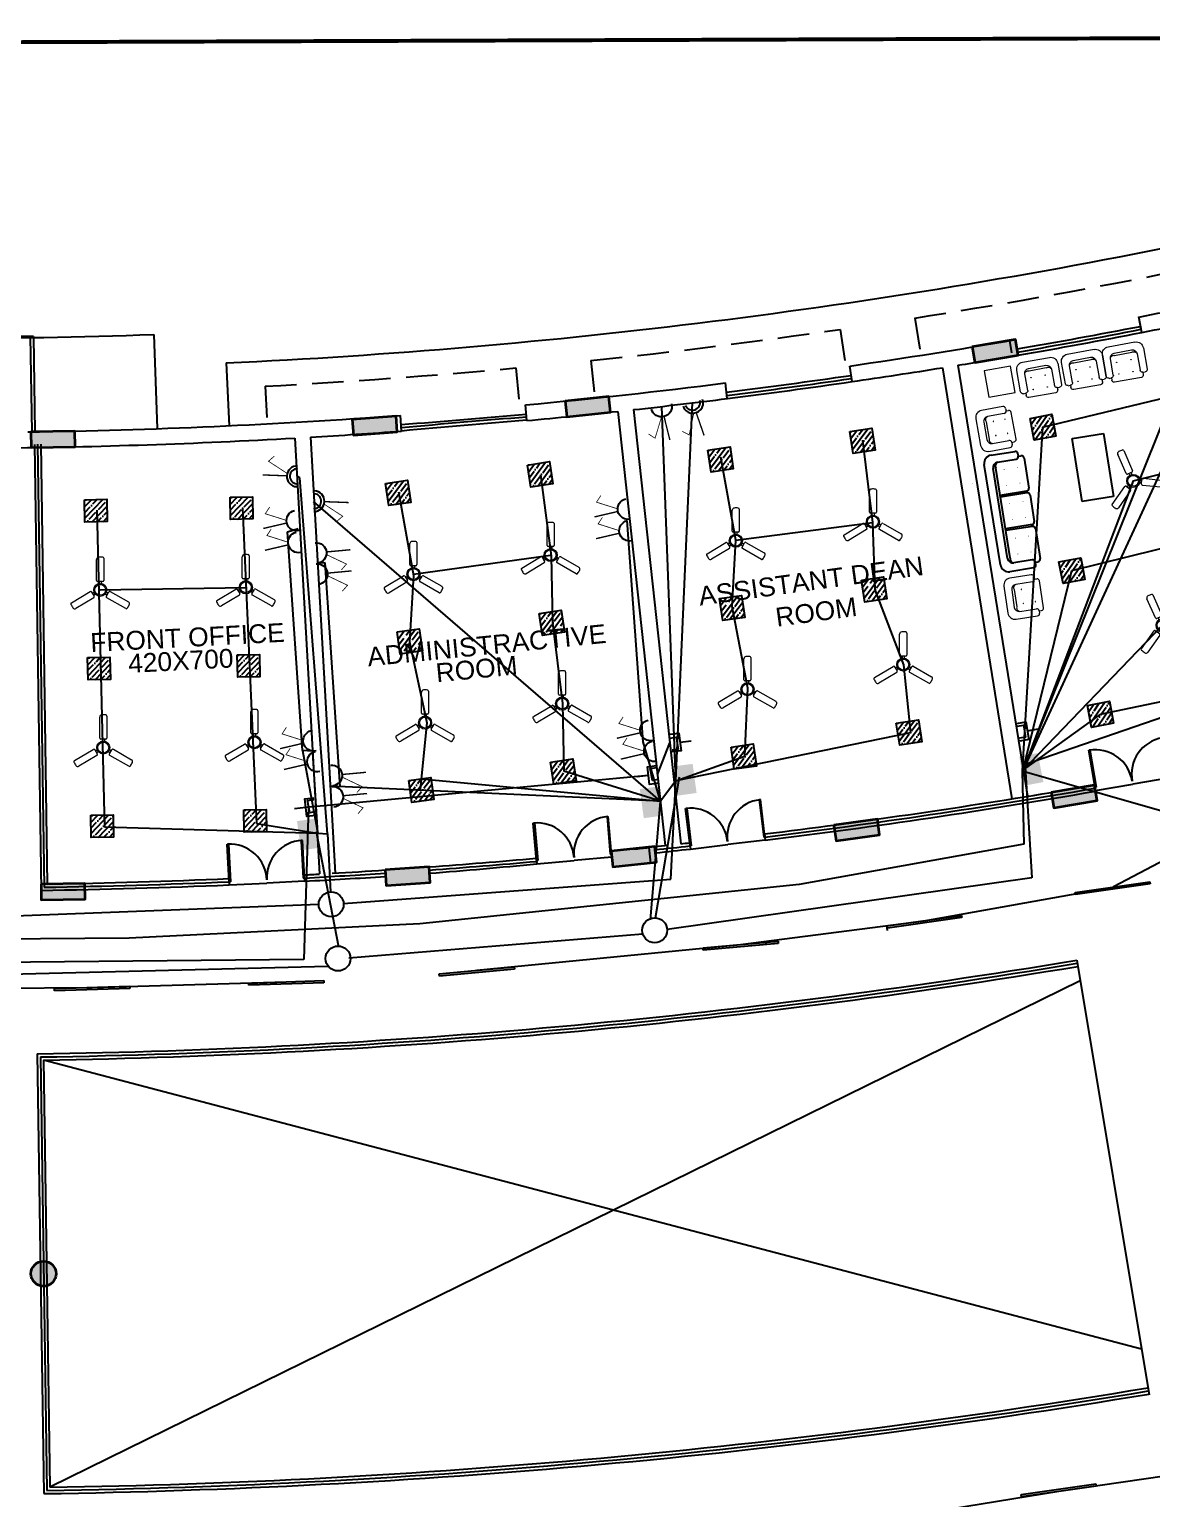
# Model space of a CAD drawing. Header units: inches. Extents: x -221585 to 401252, y -284294 to 332380.
# Drawn here: x 145244 to 147030, y 39547 to 41885 of the extents above; entities that cross this region are included whole.
import ezdxf

# ---------------------------------------------------------------- set-up
doc = ezdxf.new("R2010")
doc.units = ezdxf.units.IN
doc.header["$MEASUREMENT"] = 0
doc.linetypes.add('HIDDEN', pattern=[0.375, 0.25, -0.125])
doc.linetypes.add('HIDDEN2', pattern=[0.1875, 0.125, -0.0625])
for name, color, linetype in [('A-GREEN', 80, 'Continuous'), ('A_dimension_100', 233, 'Continuous'), ('E-LIGHT', 7, 'Continuous'), ('Power', 7, 'Continuous'), ('UPS', 7, 'Continuous')]:
    doc.layers.add(name, color=color, linetype=linetype)
for name, color, linetype, lineweight in [('ceilingfan', 1, 'Continuous', 15), ('column fa 25', 3, 'Continuous', 35), ('FURN', 56, 'Continuous', 0), ('text', 72, 'HIDDEN2', 5)]:
    doc.layers.add(name, color=color, linetype=linetype, lineweight=lineweight)
doc.styles.add('DIM', font='arial.ttf')

# ---------------------------------------------------------------- blocks, each defined once
blk = doc.blocks.new('RYTRTRTRTRT')
at = {"color": 1}
for p, q in [((42.518, 61.153), (42.518, 61.753)), ((42.518, 61.753), (42.538, 61.753)), ((42.538, 61.753), (42.538, 61.153)), ((43.718, 61.753), (43.698, 61.753)), ((43.698, 61.753), (43.698, 61.153)), ((43.718, 61.153), (43.718, 61.753)), ((42.518, 61.153), (42.538, 61.153)), ((42.518, 61.103), (43.118, 61.103)), ((43.718, 61.103), (43.118, 61.103)), ((43.718, 61.153), (43.698, 61.153))]:
    blk.add_line(p, q, dxfattribs=at)
for centre, start, end in [((42.528, 61.163), 359.0371, 90), ((43.708, 61.163), 90, 180.9629)]:
    blk.add_arc(centre, 0.59, start, end, dxfattribs=at)
blk = doc.blocks.new('erewrewgregre')
for p, q in [((1543.251, -964.41), (1543.251, -964.917)), ((1544.265, -964.41), (1543.251, -964.41)), ((1544.265, -964.917), (1544.265, -964.41)), ((1543.251, -964.917), (1544.265, -964.917))]:
    blk.add_line(p, q)
blk = doc.blocks.new('frgre')
at = {"layer": 'FURN'}
for p, q in [((-1218.604, -2440.471), (-1218.604, -2440.888)), ((-1218.188, -2440.471), (-1218.604, -2440.471)), ((-1218.188, -2440.888), (-1218.188, -2440.471)), ((-1218.604, -2440.888), (-1218.188, -2440.888))]:
    blk.add_line(p, q, dxfattribs=at)
blk = doc.blocks.new('fregtr')
at = {"layer": 'FURN'}
for p, q in [((-1209.949, -2453.172), (-1209.949, -2453.509)), ((-1209.411, -2453.059), (-1209.836, -2453.059)), ((-1209.411, -2453.059), (-1209.836, -2453.059)), ((-1209.486, -2453.172), (-1209.761, -2453.172)), ((-1209.486, -2453.172), (-1209.761, -2453.172)), ((-1209.486, -2453.209), (-1209.761, -2453.209)), ((-1209.486, -2453.209), (-1209.761, -2453.209)), ((-1209.299, -2453.509), (-1209.299, -2453.172)), ((-1209.299, -2453.509), (-1209.299, -2453.172)), ((-1209.836, -2453.247), (-1209.836, -2453.509)), ((-1209.836, -2453.247), (-1209.836, -2453.509)), ((-1209.411, -2453.509), (-1209.411, -2453.247)), ((-1209.411, -2453.509), (-1209.411, -2453.247)), ((-1209.874, -2453.547), (-1209.911, -2453.547)), ((-1209.874, -2453.547), (-1209.911, -2453.547)), ((-1209.874, -2453.547), (-1209.874, -2453.584)), ((-1209.874, -2453.547), (-1209.874, -2453.584)), ((-1209.836, -2453.622), (-1209.411, -2453.622)), ((-1209.836, -2453.622), (-1209.411, -2453.622)), ((-1209.336, -2453.547), (-1209.374, -2453.547)), ((-1209.374, -2453.547), (-1209.374, -2453.584)), ((-1209.374, -2453.547), (-1209.374, -2453.584)), ((-1209.336, -2453.547), (-1209.374, -2453.547))]:
    blk.add_line(p, q, dxfattribs=at)
for centre, radius, start, end in [((-1209.836, -2453.172), 0.112, 90, 180), ((-1209.836, -2453.172), 0.112, 90, 180), ((-1209.761, -2453.247), 0.075, 90, 180), ((-1209.761, -2453.247), 0.075, 90, 180), ((-1209.782, -2453.262), 0.0561, 68.2206, 164.9095), ((-1209.782, -2453.262), 0.0561, 68.2206, 164.9095), ((-1209.486, -2453.247), 0.075, 0, 90), ((-1209.486, -2453.247), 0.075, 0, 90), ((-1209.466, -2453.262), 0.0561, 15.0905, 111.7794), ((-1209.466, -2453.262), 0.0561, 15.0905, 111.7794), ((-1209.411, -2453.172), 0.112, 0, 90), ((-1209.411, -2453.172), 0.112, 0, 90), ((-1209.724, -2453.322), 0.00281, 0, 180), ((-1209.724, -2453.322), 0.00281, 0, 180), ((-1209.724, -2453.322), 0.00281, 180, 0), ((-1209.724, -2453.322), 0.00281, 180, 0), ((-1209.499, -2453.322), 0.00281, 0, 180), ((-1209.499, -2453.322), 0.00281, 0, 180), ((-1209.499, -2453.322), 0.00281, 180, 0), ((-1209.499, -2453.322), 0.00281, 180, 0), ((-1209.911, -2453.509), 0.0375, 180, 270), ((-1209.911, -2453.509), 0.0375, 180, 270), ((-1209.874, -2453.509), 0.0375, 270, 0), ((-1209.874, -2453.509), 0.0375, 270, 0), ((-1209.836, -2453.584), 0.0375, 180, 270), ((-1209.836, -2453.584), 0.0375, 180, 270), ((-1209.724, -2453.509), 0.00281, 0, 180), ((-1209.724, -2453.509), 0.00281, 0, 180), ((-1209.724, -2453.509), 0.00281, 180, 0), ((-1209.724, -2453.509), 0.00281, 180, 0), ((-1209.499, -2453.509), 0.00281, 0, 180), ((-1209.499, -2453.509), 0.00281, 0, 180), ((-1209.499, -2453.509), 0.00281, 180, 0), ((-1209.499, -2453.509), 0.00281, 180, 0), ((-1209.374, -2453.509), 0.0375, 180, 270), ((-1209.374, -2453.509), 0.0375, 180, 270), ((-1209.411, -2453.584), 0.0375, 270, 0), ((-1209.411, -2453.584), 0.0375, 270, 0), ((-1209.336, -2453.509), 0.0375, 270, 0), ((-1209.336, -2453.509), 0.0375, 270, 0)]:
    blk.add_arc(centre, radius, start, end, dxfattribs=at)
blk = doc.blocks.new('REGREHTR')
at = {"layer": 'FURN'}
for p, q in [((-1332.745, -2479.595), (-1332.745, -2479.932)), ((-1332.745, -2479.595), (-1332.745, -2479.932)), ((-1332.707, -2479.557), (-1332.67, -2479.557)), ((-1332.707, -2479.557), (-1332.67, -2479.557)), ((-1332.67, -2479.557), (-1332.67, -2479.52)), ((-1332.67, -2479.557), (-1332.67, -2479.52)), ((-1332.633, -2479.595), (-1332.633, -2479.857)), ((-1332.633, -2479.595), (-1332.633, -2479.857)), ((-1332.207, -2479.483), (-1332.632, -2479.482)), ((-1332.207, -2479.483), (-1332.632, -2479.482)), ((-1332.208, -2479.858), (-1332.208, -2479.595)), ((-1332.208, -2479.858), (-1332.208, -2479.595)), ((-1332.17, -2479.558), (-1332.17, -2479.52)), ((-1332.17, -2479.558), (-1332.17, -2479.52)), ((-1332.17, -2479.558), (-1332.132, -2479.558)), ((-1332.17, -2479.558), (-1332.132, -2479.558)), ((-1332.095, -2479.933), (-1332.095, -2479.596)), ((-1332.095, -2479.933), (-1332.095, -2479.596)), ((-1332.633, -2480.045), (-1332.208, -2480.045)), ((-1332.633, -2480.045), (-1332.208, -2480.045)), ((-1332.558, -2479.895), (-1332.283, -2479.895)), ((-1332.558, -2479.895), (-1332.283, -2479.895)), ((-1332.558, -2479.932), (-1332.283, -2479.933)), ((-1332.558, -2479.932), (-1332.283, -2479.933))]:
    blk.add_line(p, q, dxfattribs=at)
for centre, radius, start, end in [((-1332.708, -2479.595), 0.0375, 89.9193, 179.9193), ((-1332.708, -2479.595), 0.0375, 89.9193, 179.9193), ((-1332.632, -2479.52), 0.0375, 89.9193, 179.9193), ((-1332.632, -2479.52), 0.0375, 89.9193, 179.9193), ((-1332.67, -2479.595), 0.0375, 359.9193, 89.9193), ((-1332.67, -2479.595), 0.0375, 359.9193, 89.9193), ((-1332.545, -2479.595), 0.00281, 359.9193, 179.9193), ((-1332.545, -2479.595), 0.00281, 359.9193, 179.9193), ((-1332.545, -2479.595), 0.00281, 179.9193, 359.9193), ((-1332.545, -2479.595), 0.00281, 179.9193, 359.9193), ((-1332.32, -2479.595), 0.00281, 359.9193, 179.9193), ((-1332.32, -2479.595), 0.00281, 359.9193, 179.9193), ((-1332.32, -2479.595), 0.00281, 179.9193, 359.9193), ((-1332.32, -2479.595), 0.00281, 179.9193, 359.9193), ((-1332.17, -2479.595), 0.0375, 89.9193, 179.9193), ((-1332.17, -2479.595), 0.0375, 89.9193, 179.9193), ((-1332.207, -2479.52), 0.0375, 359.9193, 89.9193), ((-1332.207, -2479.52), 0.0375, 359.9193, 89.9193), ((-1332.133, -2479.596), 0.0375, 359.9193, 89.9193), ((-1332.133, -2479.596), 0.0375, 359.9193, 89.9193), ((-1332.545, -2479.782), 0.00281, 359.9193, 179.9193), ((-1332.545, -2479.782), 0.00281, 359.9193, 179.9193), ((-1332.545, -2479.782), 0.00281, 179.9193, 359.9193), ((-1332.545, -2479.782), 0.00281, 179.9193, 359.9193), ((-1332.32, -2479.783), 0.00281, 359.9193, 179.9193), ((-1332.32, -2479.783), 0.00281, 359.9193, 179.9193), ((-1332.32, -2479.783), 0.00281, 179.9193, 359.9193), ((-1332.32, -2479.783), 0.00281, 179.9193, 359.9193), ((-1332.633, -2479.932), 0.112, 179.9193, 269.9193), ((-1332.633, -2479.932), 0.112, 179.9193, 269.9193), ((-1332.558, -2479.857), 0.075, 179.9193, 269.9193), ((-1332.579, -2479.843), 0.0561, 195.0098, 291.6987), ((-1332.579, -2479.843), 0.0561, 195.0098, 291.6987), ((-1332.558, -2479.857), 0.075, 179.9193, 269.9193), ((-1332.283, -2479.858), 0.075, 269.9193, 359.9193), ((-1332.262, -2479.843), 0.0561, 248.1399, 344.8288), ((-1332.262, -2479.843), 0.0561, 248.1399, 344.8288), ((-1332.283, -2479.858), 0.075, 269.9193, 359.9193), ((-1332.208, -2479.933), 0.112, 269.9193, 359.9193), ((-1332.208, -2479.933), 0.112, 269.9193, 359.9193)]:
    blk.add_arc(centre, radius, start, end, dxfattribs=at)
blk = doc.blocks.new('S')
at = {"color": 8}
for p, q in [((-1517.313, 487.969), (-1517.313, 488.011)), ((-1517.313, 487.969), (-1517.313, 488.011)), ((-1517.271, 488.054), (-1516.789, 488.054)), ((-1517.271, 488.054), (-1516.789, 488.054)), ((-1516.718, 488.011), (-1516.747, 488.011)), ((-1516.718, 488.011), (-1516.747, 488.011)), ((-1516.747, 488.011), (-1516.747, 487.586)), ((-1516.747, 488.011), (-1516.747, 487.586)), ((-1516.718, 488.011), (-1516.718, 487.586)), ((-1516.718, 488.011), (-1516.718, 487.586)), ((-1516.676, 488.054), (-1516.251, 488.054)), ((-1516.676, 488.054), (-1516.251, 488.054)), ((-1516.208, 488.011), (-1516.208, 487.586)), ((-1516.208, 488.011), (-1516.208, 487.586)), ((-1516.18, 488.011), (-1516.207, 488.011)), ((-1516.18, 488.011), (-1516.207, 488.011)), ((-1516.18, 488.011), (-1516.18, 487.586)), ((-1516.18, 488.011), (-1516.18, 487.586)), ((-1516.138, 488.054), (-1515.656, 488.054)), ((-1516.138, 488.054), (-1515.656, 488.054)), ((-1515.613, 487.969), (-1515.613, 488.011)), ((-1515.613, 487.969), (-1515.613, 488.011)), ((-1517.398, 487.544), (-1517.398, 487.926)), ((-1517.398, 487.544), (-1517.398, 487.926)), ((-1517.313, 487.969), (-1517.356, 487.969)), ((-1517.313, 487.969), (-1517.356, 487.969)), ((-1517.271, 487.629), (-1517.271, 487.926)), ((-1517.271, 487.629), (-1517.271, 487.926)), ((-1515.656, 487.926), (-1515.656, 487.629)), ((-1515.656, 487.926), (-1515.656, 487.629)), ((-1515.571, 487.969), (-1515.613, 487.969)), ((-1515.571, 487.969), (-1515.613, 487.969)), ((-1515.528, 487.926), (-1515.528, 487.544)), ((-1515.528, 487.926), (-1515.528, 487.544)), ((-1515.741, 487.586), (-1517.186, 487.586)), ((-1515.741, 487.586), (-1517.186, 487.586)), ((-1515.741, 487.544), (-1517.186, 487.544)), ((-1515.741, 487.544), (-1517.186, 487.544)), ((-1515.656, 487.416), (-1517.271, 487.416)), ((-1515.656, 487.416), (-1517.271, 487.416))]:
    blk.add_line(p, q, dxfattribs=at)
at = {"color": 8, "const_width": 0.00637}
for points in [[(-1517.14, 487.926, 1), (-1517.147, 487.926, 1)], [(-1517.14, 487.926, 1), (-1517.147, 487.926, 1)], [(-1516.885, 487.926, 1), (-1516.892, 487.926, 1)], [(-1516.885, 487.926, 1), (-1516.892, 487.926, 1)], [(-1516.588, 487.926, 1), (-1516.594, 487.926, 1)], [(-1516.588, 487.926, 1), (-1516.594, 487.926, 1)], [(-1516.333, 487.926, 1), (-1516.339, 487.926, 1)], [(-1516.333, 487.926, 1), (-1516.339, 487.926, 1)], [(-1516.035, 487.926, 1), (-1516.042, 487.926, 1)], [(-1516.035, 487.926, 1), (-1516.042, 487.926, 1)], [(-1515.78, 487.926, 1), (-1515.787, 487.926, 1)], [(-1515.78, 487.926, 1), (-1515.787, 487.926, 1)], [(-1517.14, 487.714, 1), (-1517.147, 487.714, 1)], [(-1517.14, 487.714, 1), (-1517.147, 487.714, 1)], [(-1516.885, 487.714, 1), (-1516.892, 487.714, 1)], [(-1516.885, 487.714, 1), (-1516.892, 487.714, 1)], [(-1516.588, 487.714, 1), (-1516.594, 487.714, 1)], [(-1516.588, 487.714, 1), (-1516.594, 487.714, 1)], [(-1516.333, 487.714, 1), (-1516.339, 487.714, 1)], [(-1516.333, 487.714, 1), (-1516.339, 487.714, 1)], [(-1516.035, 487.714, 1), (-1516.042, 487.714, 1)], [(-1516.035, 487.714, 1), (-1516.042, 487.714, 1)], [(-1515.78, 487.714, 1), (-1515.787, 487.714, 1)], [(-1515.78, 487.714, 1), (-1515.787, 487.714, 1)]]:
    blk.add_lwpolyline(points, format="xyb", close=True, dxfattribs=at)
at = {"color": 8}
for centre, radius, start, end in [((-1517.271, 488.011), 0.0425, 90, 180), ((-1517.271, 488.011), 0.0425, 90, 180), ((-1516.789, 488.011), 0.0425, 0, 90), ((-1516.789, 488.011), 0.0425, 0, 90), ((-1516.676, 488.011), 0.0425, 90, 180), ((-1516.676, 488.011), 0.0425, 90, 180), ((-1516.251, 488.011), 0.0425, 0, 90), ((-1516.251, 488.011), 0.0425, 0, 90), ((-1516.138, 488.011), 0.0425, 90, 180), ((-1516.138, 488.011), 0.0425, 90, 180), ((-1515.656, 488.011), 0.0425, 0, 90), ((-1515.656, 488.011), 0.0425, 0, 90), ((-1517.356, 487.926), 0.0425, 90, 180), ((-1517.356, 487.926), 0.0425, 90, 180), ((-1517.313, 487.926), 0.0425, 0, 90), ((-1517.313, 487.926), 0.0425, 0, 90), ((-1515.613, 487.926), 0.0425, 90, 180), ((-1515.613, 487.926), 0.0425, 90, 180), ((-1515.571, 487.926), 0.0425, 0, 90), ((-1515.571, 487.926), 0.0425, 0, 90), ((-1517.271, 487.544), 0.128, 180, 270), ((-1517.271, 487.544), 0.128, 180, 270), ((-1517.186, 487.629), 0.085, 180, 270), ((-1517.209, 487.645), 0.0636, 195.0905, 291.7794), ((-1517.209, 487.645), 0.0636, 195.0905, 291.7794), ((-1517.186, 487.629), 0.085, 180, 270), ((-1515.741, 487.629), 0.085, 270, 0), ((-1515.717, 487.645), 0.0636, 248.2206, 344.9095), ((-1515.717, 487.645), 0.0636, 248.2206, 344.9095), ((-1515.741, 487.629), 0.085, 270, 0), ((-1515.656, 487.544), 0.128, 270, 0), ((-1515.656, 487.544), 0.128, 270, 0)]:
    blk.add_arc(centre, radius, start, end, dxfattribs=at)
blk = doc.blocks.new('dffa')
at = {"layer": 'column fa 25', "ltscale": 10}
h = blk.add_hatch(color=3, dxfattribs=at)
h.set_gradient(color1=(141, 141, 141), color2=(145, 145, 145), one_color=1, tint=0.57, name='CYLINDER')
h.paths.add_polyline_path([(173919.9, 119465, 1), (173879.9, 119465, 1)])
at = {"layer": 'column fa 25', "color": 3, "ltscale": 10}
blk.add_circle((173899.9, 119465), 20, dxfattribs=at)
blk = doc.blocks.new('dd')
at = {"layer": 'column fa 25', "ltscale": 10}
h = blk.add_hatch(color=3, dxfattribs=at)
h.set_gradient(color1=(141, 141, 141), color2=(145, 145, 145), one_color=1, tint=0.57, name='CYLINDER')
h.paths.add_polyline_path([(177327.8, 119886), (177352.8, 119886), (177352.8, 119956), (177327.8, 119956)])
at = {"layer": 'column fa 25', "color": 1, "ltscale": 10}
blk.add_lwpolyline([(177327.8, 119886), (177352.8, 119886), (177352.8, 119956), (177327.8, 119956)], close=True, dxfattribs=at)
blk = doc.blocks.new('Fan')
at = {"color": 6}
for p, q in [((-5.8, 15.7), (-5.8, 48.4)), ((5.2, 50.1), (5.2, 15.7)), ((3.5, 14), (-4.1, 14)), ((-1.9, 14), (-1.9, 10.8)), ((1.5, 14), (1.5, 10.8)), ((-45.2, -19.5), (-15.9, -1.9)), ((-10.2, -11.4), (-38.2, -28.2)), ((-13.6, -2.5), (-9.7, -9)), ((-12.6, -4.2), (-9.9, -2.6)), ((-10.8, -7.1), (-8.1, -5.5)), ((10.3, -7.3), (7.6, -5.8)), ((12, -4.4), (9.3, -2.8)), ((9.4, -9.1), (13.2, -2.4)), ((39.7, -28.3), (10, -11.4)), ((15.5, -1.8), (43.8, -18))]:
    blk.add_line(p, q, dxfattribs=at)
for centre, radius in [((-0.2, 0.8), 10.2), ((-0.2, 0.9), 8.5)]:
    blk.add_circle(centre, radius, dxfattribs=at)
for centre, radius, start, end in [((-2.4, 48.4), 3.4, 92.735, 180), ((-0.2, 0.9), 51, 85.7207, 92.735), ((3.5, 50.1), 1.7, 0, 85.7207), ((-4.1, 15.7), 1.7, 180, 270), ((3.5, 15.7), 1.7, 270, 0), ((-44.4, -21), 1.7, 120.9808, 206.3239), ((-0.2, 0.9), 51, 206.3239, 213.3255), ((-15, -3.4), 1.7, 30.9808, 120.9808), ((-11.1, -9.9), 1.7, 300.9808, 30.9808), ((10.8, -9.9), 1.7, 150.2708, 240.2708), ((14.6, -3.3), 1.7, 60.2708, 150.2708), ((-0.2, 0.9), 51, 325.7165, 332.7215), ((42.1, -20.9), 3.4, 332.7215, 60.2708), ((-40, -25.3), 3.4, 213.3255, 300.9808), ((40.6, -26.9), 1.7, 240.2708, 325.7165)]:
    blk.add_arc(centre, radius, start, end, dxfattribs=at)
blk = doc.blocks.new('16A')
at = {"layer": 'E-LIGHT', "color": 1}
for points, const_width in [([(5916857, -1642748), (5916861, -1642952)], 11.7), ([(5916882, -1642953), (5916975, -1642791), (5917021, -1642838)], 6.64)]:
    blk.add_lwpolyline(points, dxfattribs=dict(at, const_width=const_width))
for centre, radius, start, end in [((5916862, -1643039), 87.4, 0.9898, 180.9898), ((5916863, -1643043), 64.6, 4.2725, 175.7579)]:
    blk.add_arc(centre, radius, start, end, dxfattribs=at)
blk = doc.blocks.new('ups 6A')
at = {"layer": 'E-LIGHT', "color": 4}
for points, const_width in [([(5905667, -1658491), (5905670, -1658287)], 11.7), ([(5905692, -1658286), (5905785, -1658448), (5905831, -1658401)], 6.64)]:
    blk.add_lwpolyline(points, dxfattribs=dict(at, const_width=const_width))
blk.add_arc((5905672, -1658200), 87.4, 179.0102, 359.0102, dxfattribs=at)

msp = doc.modelspace()

# ---------------------------------------------------------------- hatches: boundary and pattern name
at = {"ltscale": 10}
h = msp.add_hatch(dxfattribs=at)
h.set_pattern_fill('ANSI35', color=1, scale=50, angle=10.4761)
h.set_pattern_definition([(55.476132, (27366.134, -165990.865), (-10.2986271, 7.0843687), []), (55.476132, (27374.826, -165989.258), (-10.2986271, 7.0843687), [15.625, -3.125, 0, -3.125])])
h.paths.add_polyline_path([(146878.1, 41237.7), (146871.7, 41272.7), (146836.8, 41266.2), (146843.2, 41231.3)])
h = msp.add_hatch(dxfattribs=at)
h.set_pattern_fill('ANSI35', color=1, scale=50, angle=8.6343)
h.set_pattern_definition([(53.634347, (19565.721, -162253.948), (-10.0656173, 7.41170343), []), (53.634347, (19574.46, -162252.621), (-10.0656173, 7.41170343), [15.625, -3.125, 0, -3.125])])
h.paths.add_polyline_path([(146590.4, 41215.4), (146585.1, 41250.5), (146550, 41245.2), (146555.3, 41210.1)])
h = msp.add_hatch(dxfattribs=at)
h.set_pattern_fill('ANSI35', color=1, scale=50, angle=8.0796)
h.set_pattern_definition([(53.0796354, (17375.68, -161044.365), (-9.99339, 7.50880524), []), (53.0796354, (17384.431, -161043.123), (-9.99339, 7.50880524), [15.625, -3.125, 0, -3.125])])
h.paths.add_polyline_path([(146364.3, 41185.7), (146359.3, 41220.8), (146324.1, 41215.8), (146329.1, 41180.7)])
h = msp.add_hatch(dxfattribs=at)
h.set_pattern_fill('ANSI35', color=1, scale=50, angle=8.6343)
h.set_pattern_definition([(53.634347, (19052.636, -162307.09), (-10.0656173, 7.41170343), []), (53.634347, (19061.374, -162305.764), (-10.0656173, 7.41170343), [15.625, -3.125, 0, -3.125])])
h.paths.add_polyline_path([(146077.3, 41162.3), (146072, 41197.4), (146036.9, 41192), (146042.2, 41156.9)])
h = msp.add_hatch(dxfattribs=at)
h.set_pattern_fill('ANSI35', color=1, scale=50, angle=8.0796)
h.set_pattern_definition([(53.0796354, (16862.595, -161097.508), (-9.99339, 7.50880524), []), (53.0796354, (16871.346, -161096.266), (-9.99339, 7.50880524), [15.625, -3.125, 0, -3.125])])
h.paths.add_polyline_path([(145851.2, 41132.5), (145846.2, 41167.7), (145811, 41162.7), (145816, 41127.6)])
h = msp.add_hatch(dxfattribs=at)
h.set_pattern_fill('ANSI35', color=1, scale=50, angle=1.2648)
h.set_pattern_definition([(46.2648113, (-6705.921, -144393.435), (-9.0317837, 8.6415787), []), (46.2648113, (-6697.084, -144393.24), (-9.0317837, 8.6415787), [15.625, -3.125, 0, -3.125])])
h.paths.add_polyline_path([(145368.1, 41101.9), (145367.4, 41137.4), (145331.9, 41136.6), (145332.6, 41101.2)])
h = msp.add_hatch(dxfattribs=at)
h.set_pattern_fill('ANSI35', color=1, scale=50, angle=1.2648)
h.set_pattern_definition([(46.2648113, (-6474.148, -144389.288), (-9.0317837, 8.6415787), []), (46.2648113, (-6465.311, -144389.093), (-9.0317837, 8.6415787), [15.625, -3.125, 0, -3.125])])
h.paths.add_polyline_path([(145599.9, 41106.1), (145599.1, 41141.6), (145563.6, 41140.8), (145564.4, 41105.3)])
h = msp.add_hatch(dxfattribs=at)
h.set_pattern_fill('ANSI35', color=1, scale=50, angle=10.4761)
h.set_pattern_definition([(55.476132, (27412.178, -166218.998), (-10.2986271, 7.0843687), []), (55.476132, (27420.869, -166217.391), (-10.2986271, 7.0843687), [15.625, -3.125, 0, -3.125])])
h.paths.add_polyline_path([(146924.2, 41009.6), (146917.7, 41044.5), (146882.8, 41038.1), (146889.3, 41003.2)])
h = msp.add_hatch(dxfattribs=at)
h.set_pattern_fill('ANSI35', color=1, scale=50, angle=8.6343)
h.set_pattern_definition([(53.634347, (19584.175, -162490.339), (-10.0656173, 7.41170343), []), (53.634347, (19592.914, -162489.012), (-10.0656173, 7.41170343), [15.625, -3.125, 0, -3.125])])
h.paths.add_polyline_path([(146608.9, 40979), (146603.5, 41014.1), (146568.4, 41008.8), (146573.8, 40973.7)])
h = msp.add_hatch(dxfattribs=at)
h.set_pattern_fill('ANSI35', color=1, scale=50, angle=8.0796)
h.set_pattern_definition([(53.0796354, (17394.134, -161280.756), (-9.99339, 7.50880524), []), (53.0796354, (17402.885, -161279.514), (-9.99339, 7.50880524), [15.625, -3.125, 0, -3.125])])
h.paths.add_polyline_path([(146382.7, 40949.3), (146377.7, 40984.4), (146342.6, 40979.5), (146347.6, 40944.3)])
h = msp.add_hatch(dxfattribs=at)
h.set_pattern_fill('ANSI35', color=1, scale=50, angle=8.6343)
h.set_pattern_definition([(53.634347, (19071.09, -162543.481), (-10.0656173, 7.41170343), []), (53.634347, (19079.829, -162542.154), (-10.0656173, 7.41170343), [15.625, -3.125, 0, -3.125])])
h.paths.add_polyline_path([(146095.8, 40925.9), (146090.4, 40961), (146055.3, 40955.7), (146060.7, 40920.6)])
h = msp.add_hatch(dxfattribs=at)
h.set_pattern_fill('ANSI35', color=1, scale=50, angle=8.0796)
h.set_pattern_definition([(53.0796354, (16881.049, -161333.899), (-9.99339, 7.50880524), []), (53.0796354, (16889.8, -161332.657), (-9.99339, 7.50880524), [15.625, -3.125, 0, -3.125])])
h.paths.add_polyline_path([(145869.6, 40896.2), (145864.6, 40931.3), (145829.5, 40926.3), (145834.5, 40891.2)])
h = msp.add_hatch(dxfattribs=at)
h.set_pattern_fill('ANSI35', color=1, scale=50, angle=1.2648)
h.set_pattern_definition([(46.2648113, (-6700.965, -144644.468), (-9.0317837, 8.6415787), []), (46.2648113, (-6692.128, -144644.273), (-9.0317837, 8.6415787), [15.625, -3.125, 0, -3.125])])
h.paths.add_polyline_path([(145373.1, 40850.9), (145372.3, 40886.4), (145336.8, 40885.6), (145337.6, 40850.1)])
h = msp.add_hatch(dxfattribs=at)
h.set_pattern_fill('ANSI35', color=1, scale=50, angle=1.2648)
h.set_pattern_definition([(46.2648113, (-6462.863, -144640.321), (-9.0317837, 8.6415787), []), (46.2648113, (-6454.027, -144640.126), (-9.0317837, 8.6415787), [15.625, -3.125, 0, -3.125])])
h.paths.add_polyline_path([(145611.2, 40855), (145610.4, 40890.5), (145574.9, 40889.8), (145575.7, 40854.3)])
h = msp.add_hatch(dxfattribs=at)
h.set_pattern_fill('ANSI35', color=1, scale=50, angle=10.4761)
h.set_pattern_definition([(55.476132, (27457.717, -166447.654), (-10.2986271, 7.0843687), []), (55.476132, (27466.408, -166446.047), (-10.2986271, 7.0843687), [15.625, -3.125, 0, -3.125])])
h.paths.add_polyline_path([(146969.7, 40781), (146963.3, 40815.9), (146928.4, 40809.4), (146934.8, 40774.5)])
h = msp.add_hatch(dxfattribs=at)
h.set_pattern_fill('ANSI35', color=1, scale=50, angle=8.6343)
h.set_pattern_definition([(53.634347, (19639.786, -162717.822), (-10.0656173, 7.41170343), []), (53.634347, (19648.525, -162716.495), (-10.0656173, 7.41170343), [15.625, -3.125, 0, -3.125])])
h.paths.add_polyline_path([(146664.5, 40751.5), (146659.1, 40786.6), (146624, 40781.3), (146629.4, 40746.2)])
h = msp.add_hatch(dxfattribs=at)
h.set_pattern_fill('ANSI35', color=1, scale=50, angle=8.0796)
h.set_pattern_definition([(53.0796354, (17412.588, -161517.147), (-9.99339, 7.50880524), []), (53.0796354, (17421.34, -161515.905), (-9.99339, 7.50880524), [15.625, -3.125, 0, -3.125])])
h.paths.add_polyline_path([(146401.2, 40712.9), (146396.2, 40748.1), (146361, 40743.1), (146366, 40707.9)])
h = msp.add_hatch(dxfattribs=at)
h.set_pattern_fill('ANSI35', color=1, scale=50, angle=8.6343)
h.set_pattern_definition([(53.634347, (19089.544, -162779.872), (-10.0656173, 7.41170343), []), (53.634347, (19098.283, -162778.545), (-10.0656173, 7.41170343), [15.625, -3.125, 0, -3.125])])
h.paths.add_polyline_path([(146114.2, 40689.5), (146108.9, 40724.6), (146073.8, 40719.3), (146079.1, 40684.2)])
h = msp.add_hatch(dxfattribs=at)
h.set_pattern_fill('ANSI35', color=1, scale=50, angle=8.0796)
h.set_pattern_definition([(53.0796354, (16899.503, -161570.29), (-9.99339, 7.50880524), []), (53.0796354, (16908.254, -161569.048), (-9.99339, 7.50880524), [15.625, -3.125, 0, -3.125])])
h.paths.add_polyline_path([(145888.1, 40659.8), (145883.1, 40694.9), (145848, 40689.9), (145852.9, 40654.8)])
h = msp.add_hatch(dxfattribs=at)
h.set_pattern_fill('ANSI35', color=1, scale=50, angle=1.2648)
h.set_pattern_definition([(46.2648113, (-6452.462, -144886.945), (-9.0317837, 8.6415787), []), (46.2648113, (-6443.625, -144886.75), (-9.0317837, 8.6415787), [15.625, -3.125, 0, -3.125])])
h.paths.add_polyline_path([(145621.6, 40608.4), (145620.8, 40643.9), (145585.3, 40643.1), (145586.1, 40607.6)])
h = msp.add_hatch(dxfattribs=at)
h.set_pattern_fill('ANSI35', color=1, scale=50, angle=1.2648)
h.set_pattern_definition([(46.2648113, (-6696.009, -144895.501), (-9.0317837, 8.6415787), []), (46.2648113, (-6687.172, -144895.306), (-9.0317837, 8.6415787), [15.625, -3.125, 0, -3.125])])
h.paths.add_polyline_path([(145378, 40599.9), (145377.3, 40635.4), (145341.8, 40634.6), (145342.6, 40599.1)])

# ---------------------------------------------------------------- linework, layer by layer
at = {"color": 20, "linetype": 'HIDDEN', "ltscale": 200}
for p, q in [((146653.4, 41425.9, -0.4), (146662.7, 41366.6)), ((146534.7, 41407.9, -0.4), (146543.4, 41348.5)), ((146018.3, 41346.5), (146023.9, 41286.7)), ((146137.8, 41358.3), (146144, 41298.6)), ((145619.3, 41317.5), (145622.5, 41257.6))]:
    msp.add_line(p, q, dxfattribs=at)
at = {"color": 3}
for p, q in [((147160, 41432.3), (146825.9, 40706.7, 0)), ((146273.2, 40689.2, 0), (146251, 41285.2)), ((145674.7, 41171.8, 0.4), (145670, 41174.3, 0.4)), ((145718.8, 40605.2), (145674.7, 41171.8, 0.4)), ((146248.4, 40657.2, 0), (145696.5, 41134.2)), ((146829.3, 40712), (146839.8, 40534.8)), ((146240.5, 40471.3), (146279, 40695.9)), ((146248.1, 40656.7), (146232.4, 40468.2)), ((145700.8, 40608.8), (145735.9, 40425.4)), ((145703.1, 40606), (145718.8, 40605.2)), ((146839.8, 40534.8), (146259.2, 40452.9)), ((146220.6, 40445.2), (145752.8, 40406.9)), ((145719, 40394), (144859.7, 40372.6))]:
    msp.add_line(p, q, dxfattribs=at)
at = {"color": 42}
for p, q in [((146825.9, 40706.7, 0), (147113, 41421.9)), ((145654.8, 41085.5), (145672, 41090.9, 0.4)), ((145678.8, 40737.5), (145654.8, 41085.5)), ((146221, 40751.2), (146195.8, 41103.5)), ((146824.6, 40714.5, 0), (147771.7, 41040.6)), ((145715, 41036.3), (145703, 41035.7)), ((145738.8, 40680, 0.4), (145715, 41036.3)), ((145694.9, 40736.8, 0.4), (145678.8, 40737.5)), ((145678.8, 40737.5), (145703.1, 40606)), ((146248.4, 40657.2, 0), (146221, 40751.2)), ((146248.6, 40657.2, 0), (145723.2, 40680.7, 0.4))]:
    msp.add_line(p, q, dxfattribs=at)
at = {"color": 4, "ltscale": 10}
for p, q in [((147013.7, 41408.1, 0), (147010, 41427.6, 0)), ((147014.7, 41403), (147010, 41427.6)), ((145250.5, 41396.5, 0.4), (145121, 41398.4, 0.4)), ((145245.5, 41396.4, 0.4), (145247.8, 41244.8, 0.4)), ((145250.5, 41396.5, 0.4), (145252.8, 41244.9, 0.4)), ((145442, 41399.8, -1.3), (145447.3, 41249.9)), ((146808, 41370.3), (146804.6, 41390)), ((146817.6, 41366.9, 0), (146813.6, 41391.5, 0)), ((146553.6, 41324.8), (146550.1, 41349.5)), ((146697.4, 41346.8, 0.4), (146808, 40660.7, 0.4)), ((146722, 41350.8, 0), (146832.7, 40664.7, 0.4)), ((146355, 41297.8), (146351.9, 41322.6)), ((146036.1, 41262.8), (146034, 41287.7)), ((146180.9, 41277.4, 0.4), (146256.1, 40586.5, 0.4)), ((146205.8, 41280.1), (146280.9, 40589.2, 0.4)), ((145836.5, 41246), (145834.7, 41271)), ((145666.6, 41234.9, 0.4), (145706.1, 40541.1, 0.4)), ((145691.6, 41236.4, 0.4), (145731, 40542.5, 0.4)), ((146229.9, 40583.1), (146232.5, 40558.3)), ((146050.6, 40567.3, 0), (146051.6, 40557.4, 0)), ((145272.1, 39555, 0.4), (145272.1, 39555, 0.4)), ((145277.1, 39555.1, 0.4), (145277.1, 39555.1, 0.4))]:
    msp.add_line(p, q, dxfattribs=at)
at = {"color": 20, "ltscale": 10}
msp.add_line((145557.5, 41354.5, -0.5), (145562.2, 41254.6), dxfattribs=at)
at = {"color": 6}
for p, q in [((146856.5, 41252.5), (147099.4, 41310.5)), ((146569.9, 41231.8), (146586, 41100.4)), ((147001.1, 41166.9), (147241.5, 41226.6, 0)), ((146368.6, 41072.5), (146344.9, 41204.3)), ((146057.5, 41176.5), (146074.4, 41047.7)), ((145831.4, 41149.3), (145855.5, 41016.4)), ((145351.5, 41120.1), (145363.5, 40616.3)), ((145583.2, 41124.1), (145605.5, 40621.2)), ((146368.6, 41072.5), (146586, 41100.4)), ((146586, 41100.4), (146589.6, 40993.5)), ((146362.7, 40966.8), (146368.6, 41072.5)), ((146903.5, 41024), (147143.7, 41083.5)), ((145855.6, 41018.3), (146073.8, 41048.7)), ((146074.4, 41047.7), (146076.5, 40940.8)), ((145855.5, 41016.4), (145849.1, 40910.7)), ((145356.9, 40993.3), (145588.5, 40997.3)), ((146589.6, 40993.5), (146635.2, 40874)), ((146387.4, 40837.1), (146362.7, 40966.8)), ((146076.5, 40940.8), (146092.7, 40812.2)), ((145849.1, 40910.7), (145876.6, 40781.5)), ((146635.2, 40874), (146646.3, 40765.5)), ((146382.9, 40728.4), (146387.4, 40837.1)), ((146949, 40795.4), (147207.2, 40849.8)), ((146092.7, 40812.2), (146094.8, 40704.6)), ((145876.6, 40781.5), (145866, 40676.3)), ((146668.5, 40466.8, -2.2), (146968, 40520.3, -2.2)), ((146376, 40428.8, -2.2), (146668.5, 40466.8, -2.2)), ((145956.1, 40387.8, -2.2), (146376, 40428.8, -2.2)), ((144989.3, 40357.9, -0.4), (145344, 40360.5, -0.4)), ((145344, 40360.5, -0.4), (145653, 40369.5, -0.4)), ((147176.5, 39601.1, 0), (146882.4, 39558.2, 0)), ((146882.4, 39558.2, 0), (146586.5, 39510.1, 0))]:
    msp.add_line(p, q, dxfattribs=at)
at = {"color": 1}
for p, q in [((146273.2, 40689.2, 0), (146299.7, 41291.5)), ((146856.5, 41252.5), (146824.1, 40704.8, 0)), ((147001.1, 41166.9), (146825.9, 40706.7, 0)), ((146825.9, 40706.7, 0), (146903.5, 41024)), ((146824.1, 40704.8, 0), (147047.7, 40937)), ((146949, 40795.4), (146825.9, 40706.7, 0)), ((146646.3, 40765.5), (146273.2, 40689.2, 0)), ((146273.2, 40689.2, 0), (146382.9, 40728.4)), ((145867.7, 40692.7), (146248.6, 40657.2, 0)), ((146248.6, 40657.2, 0), (146094.8, 40704.6)), ((145605.5, 40621.2), (145702.4, 40606.1)), ((145363.5, 40616.3), (145703.1, 40606)), ((147144.8, 40613.2), (146969.6, 40520.7, -2.2))]:
    msp.add_line(p, q, dxfattribs=at)
at = {"color": 5, "ltscale": 10}
for p, q in [((145252.3, 41224.9, 0.4), (145262.8, 40515, 0.4)), ((145257.3, 41225, 0.4), (145267.7, 40520, 0.4)), ((145262.3, 41225, 0.4), (145272.7, 40525.1, 0.4)), ((146939.3, 40683.7, 0), (146941.1, 40673.9, 0)), ((146414.4, 40604.8), (146415.4, 40594.9)), ((146170.3, 40577.5), (146171.3, 40567.5)), ((146295, 40590.8), (146296.3, 40580.8)), ((145561.7, 40533.8, 0.4), (145562.2, 40523.8, 0.4)), ((145681.6, 40539.7, 0.4), (145682.1, 40529.7, 0.4))]:
    msp.add_line(p, q, dxfattribs=at)
at = {"color": 4}
msp.add_line((145703.1, 40606), (145695.1, 40734.6, 0.4), dxfattribs=at)
at = {"color": 144}
for p, q in [((146243.8, 40699.4, 0.4), (146263.5, 40749.6, 0.3)), ((146229.7, 40697.8), (145684.1, 40646.9, 0)), ((146273.2, 40689.2, 0), (146248.6, 40657.2, 0)), ((146265.2, 40533), (146273.2, 40689.2, 0)), ((146824.1, 40704.8, 0), (146826.9, 40588.7)), ((147144.8, 40613.2), (146824.1, 40704.8, 0)), ((145688.6, 40648.3, 0), (145680.8, 40404.8)), ((145718.8, 40605.2), (145723.5, 40512.6)), ((146826.9, 40588.7), (146469.1, 40524.3)), ((145744.3, 40494.3), (146265.2, 40533)), ((146469.1, 40524.3), (145865.8, 40461.8)), ((145704.7, 40492.8), (145193, 40472.7)), ((145865.8, 40461.8), (145402.9, 40438.8)), ((145402.9, 40438.8), (144934.6, 40436.2)), ((145680.8, 40404.8), (144852.1, 40396.7))]:
    msp.add_line(p, q, dxfattribs=at)
at = {"color": 5}
for p, q in [((146908.6, 40511.9, -2.2), (147027.3, 40528.8, -2.2)), ((147027.8, 40525.2, -2.2), (146909.2, 40508.2, -2.2)), ((147027.3, 40528.8, -2.2), (147027.8, 40525.2, -2.2)), ((146909.2, 40508.2, -2.2), (146908.6, 40511.9, -2.2)), ((146609.1, 40458.4, -2.2), (146727.8, 40475.3, -2.2)), ((146609.7, 40454.7, -2.2), (146609.1, 40458.4, -2.2)), ((146610, 40451.1, -2.2), (146609.5, 40454.7, -2.2)), ((146728.3, 40471.7, -2.2), (146609.7, 40454.7, -2.2)), ((146727.8, 40475.3, -2.2), (146728.3, 40471.7, -2.2)), ((146316.3, 40423.4, -2.2), (146435.7, 40434.3, -2.2)), ((146436, 40430.7, -2.2), (146316.6, 40419.7, -2.2)), ((146416, 40434.3, -2.2), (146416.3, 40430.7, -2.2)), ((146435.7, 40434.3, -2.2), (146436, 40430.7, -2.2)), ((146316.6, 40419.7, -2.2), (146316.3, 40423.4, -2.2)), ((145896.4, 40382.4, -2.2), (146015.8, 40393.3, -2.2)), ((146016.1, 40389.7, -2.2), (145896.7, 40378.7, -2.2)), ((146015.8, 40393.3, -2.2), (146016.1, 40389.7, -2.2)), ((145284.1, 40358.6, -0.4), (145403.9, 40362.4, -0.4)), ((145403.9, 40362.4, -0.4), (145404, 40358.7, -0.4)), ((145593.1, 40367.6, -0.4), (145712.9, 40371.4, -0.4)), ((145593.2, 40364, -0.4), (145593.1, 40367.6, -0.4)), ((145713, 40367.7, -0.4), (145593.2, 40364, -0.4)), ((145712.9, 40371.4, -0.4), (145713, 40367.7, -0.4)), ((145896.7, 40378.7, -2.2), (145896.4, 40382.4, -2.2)), ((145284.2, 40355, -0.4), (145284.1, 40358.6, -0.4)), ((145404, 40358.7, -0.4), (145284.2, 40355, -0.4)), ((146822.6, 39553.4, 0), (146941.3, 39570.4, 0)), ((146941.8, 39566.7, 0), (146823.1, 39549.8, 0)), ((146941.3, 39570.4, 0), (146941.8, 39566.7, 0)), ((146823.1, 39549.8, 0), (146822.6, 39553.4, 0))]:
    msp.add_line(p, q, dxfattribs=at)
at = {"color": 2, "ltscale": 10}
msp.add_line((146911.2, 40404), (147026.4, 39712), dxfattribs=at)
at = {"color": 2, "ltscale": 8}
for p, q in [((146916.6, 40371.1), (145276.9, 39565.1, 0.4)), ((145256.7, 40254.8, 0.4), (145267.1, 39554.9, 0.4)), ((145261.7, 40249.9, 0.4), (145272, 39560, 0.4)), ((147014.3, 39784.6, 0.4), (145266.8, 40245, 0.4)), ((145266.8, 40245, 0.4), (145276.9, 39565.1, 0.4))]:
    msp.add_line(p, q, dxfattribs=at)
at = {"color": 6, "const_width": 6.3}
msp.add_lwpolyline([(141615.1, 36021.8), (141615.1, 41852.6), (150230.4, 41882.2), (150230.4, 36051.4)], close=True, dxfattribs=at)
at = {"color": 1, "ltscale": 10}
for points in [[(146836.8, 41266.2), (146871.7, 41272.7), (146878.1, 41237.7), (146843.2, 41231.3)], [(146550, 41245.2), (146585.1, 41250.5), (146590.4, 41215.4), (146555.3, 41210.1)], [(146324.1, 41215.8), (146359.3, 41220.8), (146364.3, 41185.7), (146329.1, 41180.7)], [(146036.9, 41192), (146072, 41197.4), (146077.3, 41162.3), (146042.2, 41156.9)], [(145811, 41162.7), (145846.2, 41167.7), (145851.2, 41132.5), (145816, 41127.6)], [(145331.9, 41136.6), (145367.4, 41137.4), (145368.1, 41101.9), (145332.6, 41101.2)], [(145563.6, 41140.8), (145599.1, 41141.6), (145599.9, 41106.1), (145564.4, 41105.3)], [(146568.4, 41008.8), (146603.5, 41014.1), (146608.9, 40979), (146573.8, 40973.7)], [(146342.6, 40979.5), (146377.7, 40984.4), (146382.7, 40949.3), (146347.6, 40944.3)], [(146055.3, 40955.7), (146090.4, 40961), (146095.8, 40925.9), (146060.7, 40920.6)], [(145829.5, 40926.3), (145864.6, 40931.3), (145869.6, 40896.2), (145834.5, 40891.2)], [(146624, 40781.3), (146659.1, 40786.6), (146664.5, 40751.5), (146629.4, 40746.2)], [(146361, 40743.1), (146396.2, 40748.1), (146401.2, 40712.9), (146366, 40707.9)], [(146073.8, 40719.3), (146108.9, 40724.6), (146114.2, 40689.5), (146079.1, 40684.2)], [(145848, 40689.9), (145883.1, 40694.9), (145888.1, 40659.8), (145852.9, 40654.8)]]:
    msp.add_lwpolyline(points, close=True, dxfattribs=at)
for points, elevation in [([(146882.8, 41038.1), (146917.7, 41044.5), (146924.2, 41009.6), (146889.3, 41003.2)], 0), ([(145336.8, 40885.6), (145372.3, 40886.4), (145373.1, 40850.9), (145337.6, 40850.1)], 2.1), ([(145574.9, 40889.8), (145610.4, 40890.5), (145611.2, 40855), (145575.7, 40854.3)], 2.1), ([(146928.4, 40809.4), (146963.3, 40815.9), (146969.7, 40781), (146934.8, 40774.5)], 0), ([(145585.3, 40643.1), (145620.8, 40643.9), (145621.6, 40608.4), (145586.1, 40607.6)], 4.2), ([(145341.8, 40634.6), (145377.3, 40635.4), (145378, 40599.9), (145342.6, 40599.1)], 4.2)]:
    msp.add_lwpolyline(points, close=True, dxfattribs=dict(at, elevation=elevation))
at = {"color": 144}
for centre in [(145724.5, 40492.8), (146239.5, 40451.5), (145735.5, 40406.6)]:
    msp.add_circle(centre, 19.8, dxfattribs=at)
at = {"color": 20, "ltscale": 10}
for centre, radius, start, end in [((145092.1, 51332.1), 9988.5, 272.67048, 281.5864), ((145092.1, 51332.1, -0.4), 9938.5, 267.98125, 272.0176)]:
    msp.add_arc(centre, radius, start, end, dxfattribs=at)
at = {"color": 20, "linetype": 'HIDDEN', "ltscale": 200}
for start, end in [(278.95631, 281.24223), (275.98482, 278.27075), (273.01328, 275.29921)]:
    msp.add_arc((145092.1, 51332.1, -0.4), 10028.5, start, end, dxfattribs=at)
at = {"color": 4, "ltscale": 10}
for centre, radius, start, end in [((145092.1, 51332.1), 10088.5, 280.95877, 282.84017), ((145092.1, 51332.1), 10113.5, 280.95877, 282.84017), ((145064.5, 51513.3, 0), 10271.8, 278.31567, 279.80452), ((144852.4, 52780.4, 0), 11581.5, 279.29015, 279.77061), ((145092.1, 51332.1), 10113.5, 278.30802, 279.13266), ((145092.1, 51332.1), 10088.5, 275.35677, 277.17326), ((145092.1, 51332.1), 10113.5, 276.32197, 277.17438), ((145092.1, 51332.1), 10113.5, 275.35564, 276.18028), ((145092.1, 51332.1), 10088.5, 270.85096, 274.22089), ((145092.1, 51332.1), 10113.5, 270.59404, 273.25624), ((145092.1, 51332.1), 10113.5, 273.39787, 274.22201), ((144427.1, 51176.1, 0.8), 10278.5, 283.03722, 283.03731), ((145092.9, 51310.7), 10787.6, 275.92442, 276.051)]:
    msp.add_arc(centre, radius, start, end, dxfattribs=at)
at = {"color": 5, "ltscale": 10}
for centre, radius, start, end in [((145101.2, 51333.7, 0), 10103.5, 279.77272, 280.90636), ((145548.9, 48809.4, 0), 7544.9, 279.67642, 281.19524), ((145548.9, 48809.4, 0), 7549.9, 279.67642, 281.19524), ((145091.1, 51338.7), 10815.1, 277.02771, 279.46924), ((145092.1, 51332.1), 10813.5, 277.02591, 279.84138), ((145101.7, 51263.7), 10749.4, 277.01974, 279.85274), ((145092.1, 51332.1), 10808.5, 276.09545, 276.20861), ((145092.1, 51332.1), 10813.5, 276.09541, 276.39007), ((145010.3, 52072.4, 0), 11563.3, 276.10925, 276.38524), ((145092.1, 51332.1), 10808.5, 276.31463, 276.38976), ((145092.1, 51332.1), 10808.5, 273.36226, 273.81068), ((145092.1, 51332.1), 10808.5, 274.18175, 275.08823), ((145092.1, 51332.1), 10813.5, 274.18167, 275.08856), ((145299.5, 48129.1, 0), 7609, 274.38316, 275.67306), ((145092.1, 51332.1), 10813.5, 270.93044, 272.49017), ((145092.1, 51332.1), 10808.5, 270.95698, 272.48983), ((145092.1, 51332.1), 10808.5, 273.12635, 273.25624), ((145092.1, 51332.1), 10813.5, 273.12659, 273.81077), ((145299.5, 48129.1, 0), 7609, 272.8824, 273.85606), ((145089.1, 51460.8, 0.8), 10947.2, 270.90905, 272.47699)]:
    msp.add_arc(centre, radius, start, end, dxfattribs=at)
at = {"color": 5, "ltscale": 8}
for centre, radius, start, end in [((145085.4, 51381.7), 10153.5, 277.17662, 278.30578), ((145085.4, 51381.7), 10158.5, 277.17662, 278.30578), ((145085.4, 51381.7), 10163.5, 277.17662, 278.30578), ((145087.8, 51382.4), 10153.5, 274.22452, 275.35313), ((146750.6, 31813.2), 9482, 94.32556, 95.53411), ((146750.6, 31813.2), 9477, 94.32556, 95.53411)]:
    msp.add_arc(centre, radius, start, end, dxfattribs=at)
at = {"color": 2, "ltscale": 8}
for radius, start in [(11078.5, 270.85096), (11083.5, 270.87681), (11088.5, 270.90263), (11778.5, 270.85096), (11773.5, 270.87529), (11768.5, 270.89964)]:
    msp.add_arc((145092.1, 51332.1), radius, start, 279.45049, dxfattribs=at)
at = {"color": 3, "ltscale": 10}
for points in [[(146276.3, 40665.9, 0), (146270, 40712.4, 0), (146306.1, 40670, 0), (146299.8, 40716.4, 0)], [(146828.6, 40681.7, 0), (146819.6, 40727.8, 0), (146858.1, 40687.5, 0), (146849, 40733.5, 0)], [(146222, 40629.9, 0), (146215.7, 40676.4, 0), (146251.7, 40633.9, 0), (146245.5, 40680.4, 0)], [(145676.4, 40578.8), (145670.1, 40625.3), (145706.2, 40582.8), (145699.9, 40629.3)]]:
    msp.add_solid(points, dxfattribs=at)
at = {"layer": 'A_dimension_100', "color": 3, "ltscale": 0.05}
for points in [[(146815.7, 40780.7), (146830, 40783.2), (146835, 40755.2), (146820.8, 40752.6)], [(146263.6, 40763.6), (146278, 40765.3), (146281.4, 40737), (146267, 40735.3)], [(146263.6, 40757.3), (146273.5, 40759.1), (146276.9, 40739.9), (146267.1, 40738.2)], [(146816.5, 40776.2), (146826.3, 40778), (146829.8, 40758.9), (146820, 40757.1)], [(146832.5, 40769), (146850.4, 40772.2)], [(146279.7, 40750.9), (146297.7, 40753.1)], [(146245.8, 40685.4), (146231.4, 40683.6), (146228, 40711.9), (146242.4, 40713.6)], [(146229.7, 40698), (146211.7, 40695.8)], [(146245.7, 40691.6), (146235.9, 40689.8), (146232.4, 40709), (146242.3, 40710.8)]]:
    msp.add_lwpolyline(points, dxfattribs=at)
at = {"layer": 'A_dimension_100', "color": 3, "ltscale": 0.05, "elevation": 0}
for points in [[(145684.1, 40646.9), (145666.1, 40644.7)], [(145700.2, 40634.2), (145685.8, 40632.5), (145682.4, 40660.8), (145696.8, 40662.5)], [(145700.2, 40640.5), (145690.4, 40638.7), (145686.9, 40657.9), (145696.7, 40659.6)]]:
    msp.add_lwpolyline(points, dxfattribs=at)

# ---------------------------------------------------------------- block references
at = {"color": 4, "extrusion": (0, 0, -1)}
for name, p, xscale, yscale, zscale, rotation in [('fregtr', (18402.6, 265376.3, -0.8), 101.8004032023438, 101.8004032023438, -101.800403202336, 349.8079043033458), ('fregtr', (18467.7, 265364.6, -0.8), 101.8004032023438, 101.8004032023438, -101.800403202336, 349.8079043033458), ('fregtr', (18538.9, 265351.8, -0.8), 101.8004032023438, 101.8004032023438, -101.800403202336, 349.8079043033458), ('erewrewgregre', (-27188.2, 178293.6, 0), 100.0000000000058, 100.0000000000058, -100, 260.86637250668)]:
    msp.add_blockref(name, p, dxfattribs=dict(at, xscale=xscale, yscale=yscale, zscale=zscale, rotation=rotation))
at = {"color": 4}
for name, p, xscale, yscale, zscale, rotation in [('frgre', (413277.4, -36786.2, 0.8), 101.800403202332, 101.800403202332, 101.800403202332, 280.1920956966637), ('REGREHTR', (419401.4, -47089.8, 0.4), 101.8004032023367, 101.8004032023367, 101.8004032023367, 280.2955606062317), ('REGREHTR', (416790.8, -55165.4, 0.4), 101.8004032023444, 101.8004032023444, 101.8004032023444, 278.6466357511856), ('RYTRTRTRTRT', (143773.6, 33937.3, 0), 99.99999999999504, 99.99999999999504, 99.99999999999504, 9.649310448246581), ('RYTRTRTRTRT', (142789.9, 34014.3), 100.0000000000002, 100.0000000000002, 100.0000000000002, 6.730391491330731), ('RYTRTRTRTRT', (142345.8, 34101.3, 0), 100.0000000000106, 100.0000000000106, 100.0000000000106, 4.975440479952291), ('RYTRTRTRTRT', (141614.7, 34212.6, 0.4), 100.0000000000049, 100.0000000000049, 100.0000000000049, 2.806199170749644)]:
    msp.add_blockref(name, p, dxfattribs=dict(at, xscale=xscale, yscale=yscale, zscale=zscale, rotation=rotation))
at = {"layer": 'A-GREEN', "color": 4, "xscale": 100.3921568609051, "yscale": 100.3921568609051, "zscale": 100.3921568609051, "rotation": 279.1609840876023}
msp.add_blockref('S', (122706.5, -116976.8, 0.4), dxfattribs=at)
at = {"layer": 'ceilingfan', "xscale": 1.02030405060046, "yscale": 1.02030405060046, "zscale": 1.02030405060046, "rotation": 23.8991157297799}
for p in [(147001.7, 41166.1), (147048.3, 40936.3)]:
    msp.add_blockref('Fan', p, dxfattribs=at)
at = {"layer": 'ceilingfan', "xscale": 1.02030405060046, "yscale": 1.02030405060046, "zscale": 1.02030405060046}
for p in [(146587, 41100.9), (146368.8, 41070.7), (146074, 41047.8), (145855.7, 41017.5), (145357.1, 40992.4), (145588.8, 40996.5), (146635.2, 40873.5), (146387.3, 40834.3), (146092.4, 40811.4), (145874.2, 40781.1), (145362, 40741.4, 2.1), (145602.6, 40749.9, 2.1)]:
    msp.add_blockref('Fan', p, dxfattribs=at)
at = {"layer": 'column fa 25', "color": 3}
for p, rotation in [((-1024.8, 196241.1, 0), 279.5961504699552), ((8248.3, 205048.4, 0), 276.0291930037624), ((13280.3, 209393.7, 0), 274.174960579324), ((22054.5, 216292, 0), 271.0750651846275), ((-1058.7, 195379.5, 0), 279.6552867970441), ((3677.6, 200032, 0), 277.8014567610936), ((8321.9, 204332.3, 0), 276.0291257229346), ((13857.8, 209089.2, 0), 273.9962393114135), ((22564.9, 215918.9, 0), 270.9134567588072)]:
    msp.add_blockref('dd', p, dxfattribs=dict(at, rotation=rotation))
msp.add_blockref('dffa', (-28633.2, -79560.1, 0.4), dxfattribs=at)
at = {"layer": 'Power'}
for p, xscale, yscale, zscale, rotation in [((1303250.5, 92332.4), 0.1885885860805314, 0.1885885860805314, 0.1885885860805314, 198.045406534546), ((-227047.1, -1055284.4, 0.4), 0.1885885860805313, 0.1885885860805313, 0.1885885860805313, 86.7449591643879), ((518414.6, 1137592.9), 0.1885885860805313, 0.1885885860805313, 0.1885885860805313, 266.7449591643879)]:
    msp.add_blockref('16A', p, dxfattribs=dict(at, xscale=xscale, yscale=yscale, zscale=zscale, rotation=rotation))
at = {"layer": 'UPS', "color": 3, "yscale": 0.1887460698150343, "zscale": 0.1887460698150344}
for p, xscale, rotation in [((1160664.3, 599330.1), -0.1887460698150345, 13.13214812066096), ((689114.5, -981206.6, 0.4), -0.1887460698150345, 282.3107048128291), ((689641.6, -981188.2), -0.1887460698150345, 282.3107048128291), ((689644.2, -981222.8), -0.1887460698150345, 282.3107048128291), ((689117.1, -981241.3, 0.4), -0.1887460698150345, 282.3107048128291), ((-252303.8, 1128269.9), -0.1887460698150346, 94.42273324426198), ((-252302.1, 1128236.2), -0.1887460698150346, 94.42273324426198), ((689141.2, -981557, 0.4), -0.1887460698150345, 282.3107048128291), ((689677.2, -981540.5), -0.1887460698150345, 282.3107048128291), ((689683.5, -981573.7), -0.1887460698150345, 282.3107048128291), ((689147.4, -981590.2, 0.4), -0.1887460698150345, 282.3107048128291), ((-252278.9, 1127915.7), -0.1887460698150346, 94.42273324426198), ((-252277.3, 1127881.9), -0.1887460698150346, 94.42273324426198)]:
    msp.add_blockref('ups 6A', p, dxfattribs=dict(at, xscale=xscale, rotation=rotation))

# ---------------------------------------------------------------- texts
at = {"layer": 'text', "lineweight": -2, "ltscale": 2, "char_height": 30, "width": 355.22, "attachment_point": 7, "style": 'DIM'}
for s, insert, rotation in [('\\pi-1.1521;{\\fArial|b0|i0|c186|p34;\\C3;ASSISTANT DEAN \\P\\pi115.66;ROOM }', (146319.4, 40918.4, 0.4), 7.7973), ('{\\C3;FRONT OFFICE}', (145342, 40893.9, 2.1), 3.0447), ('{\\C3;ADMINISTRACTIVE}', (145783.6, 40871.1, 0.4), 5.6455), ('{\\C3;420X700}', (145402.2, 40860.6, 2.1), 3.0447), ('{\\C3;ROOM}', (145892.6, 40845.6, 0.4), 5.6455)]:
    msp.add_mtext(s, dxfattribs=dict(at, insert=insert, rotation=rotation))

doc.saveas('drawing.dxf')
